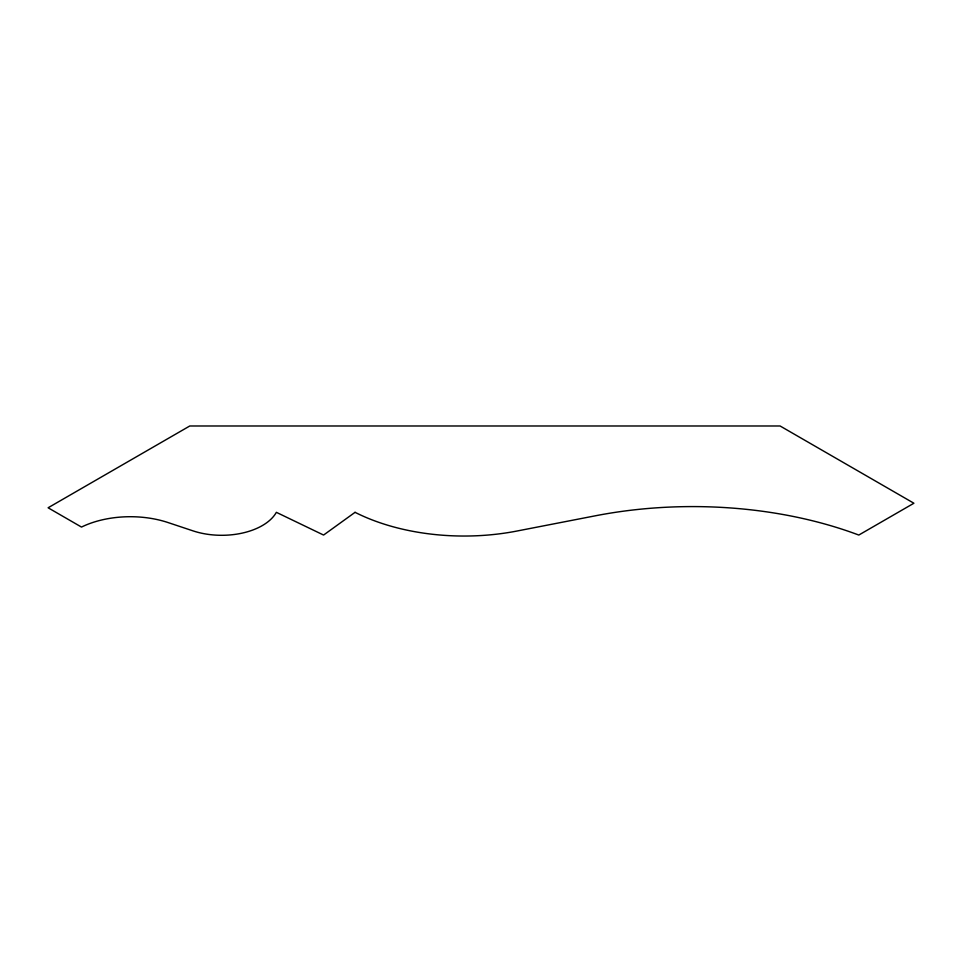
<?xml version="1.0" encoding="UTF-8"?>
<svg xmlns="http://www.w3.org/2000/svg" width="962" height="962" viewBox="0 0 962 962"><rect width="100%" height="100%" fill="white"/><g stroke="black" fill="none" stroke-linecap="round" stroke-linejoin="round"><path stroke-width="1.44" d="M355.062 512.325L323.581 535.052L276.359 512.325A57.455 33.177 0 0 1 192.965 530.856L168.025 522.546A75.445 43.555 0 0 0 81.493 527.068L48.1 507.78L189.779 425.986L780.098 425.986L913.9 503.234L858.801 535.052A304.653 175.89 0 0 0 595.466 515.776L516.883 531.048A165.356 95.466 0 0 1 355.062 512.325"/></g></svg>
